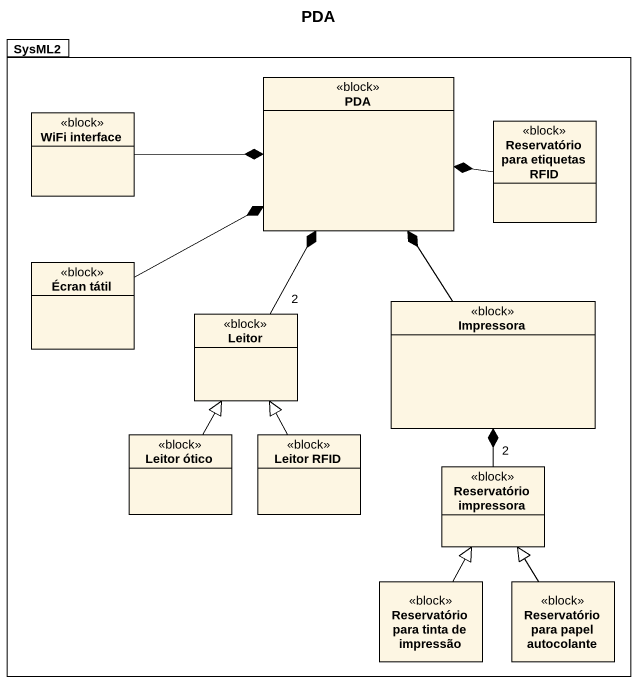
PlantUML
@startuml
title PDA
hide circle
hide empty members
package SysML2 {
  class PDA <<block>>
  class "WiFi interface" as WiFi_interface <<block>>
  class "Reservatório para etiquetas RFID" as Reservatório_para_etiquetas <<block>>
  class "Écran tátil" as Écran_tátil <<block>>
  class Impressora <<block>>
  class Leitor <<block>>
  class "Leitor ótico" as Leitor_ótico <<block>>
  class "Leitor RFID" as Leitor_RFID <<block>>
  class "Reservatório impressora" as Reservatório_impressora <<block>>
  class "Reservatório para tinta de impressão" as Reservatório_para_tinta_de <<block>>
  class "Reservatório para papel autocolante" as Reservatório_para_papel <<block>>
}
WiFi_interface -right-* PDA
Reservatório_para_etiquetas -left-* PDA
Écran_tátil -right-* PDA
Impressora -up-* PDA
Leitor "2" -up-* PDA
Leitor_ótico -up-|> Leitor
Leitor_RFID -up-|> Leitor
Reservatório_impressora "2" -up-* Impressora
Reservatório_para_tinta_de -up-|> Reservatório_impressora
Reservatório_para_papel -up-|> Reservatório_impressora
@enduml
